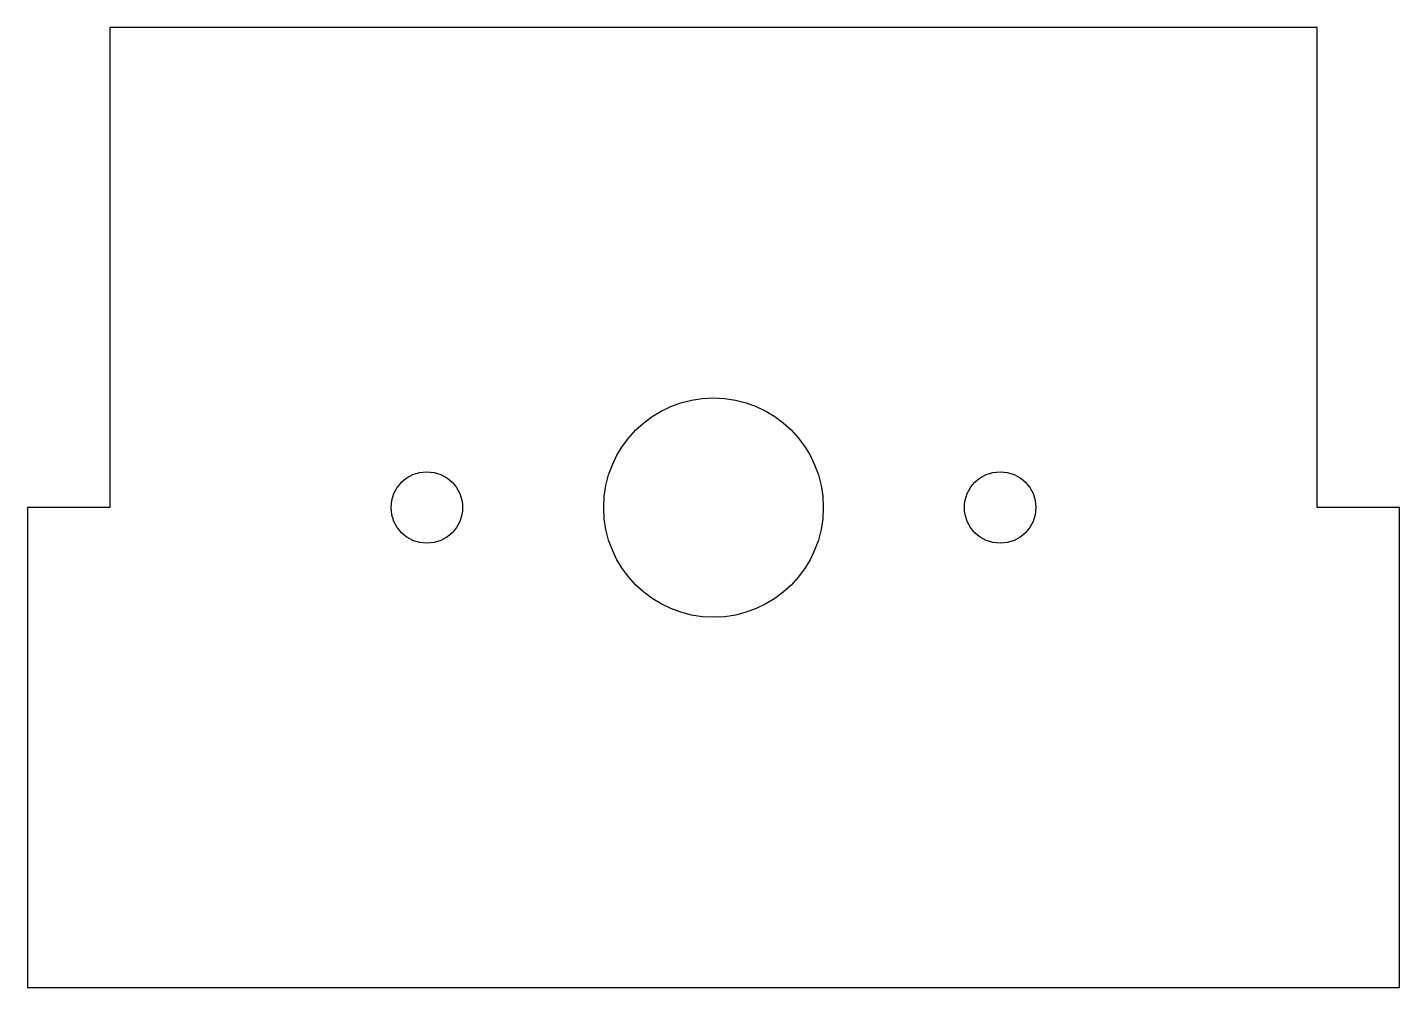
# Model space of a CAD drawing. Header units: millimetres. Extents: x -25 to 25, y -72 to -37.
import ezdxf

# ---------------------------------------------------------------- set-up
doc = ezdxf.new("R2010")
doc.units = ezdxf.units.MM
doc.layers.get('0').update_dxf_attribs({"linetype": 'CONTINUOUS'})

msp = doc.modelspace()

# ---------------------------------------------------------------- linework, layer by layer
msp.add_lwpolyline([(-22, -54.46), (-25, -54.46), (-25, -71.96), (25, -71.96), (25, -54.46), (22, -54.46), (22, -36.96), (-22, -36.96)], close=True)
for centre, radius in [((0, -54.46), 4), ((-10.445, -54.46), 1.3), ((10.445, -54.46), 1.3)]:
    msp.add_circle(centre, radius)

doc.saveas('drawing.dxf')
